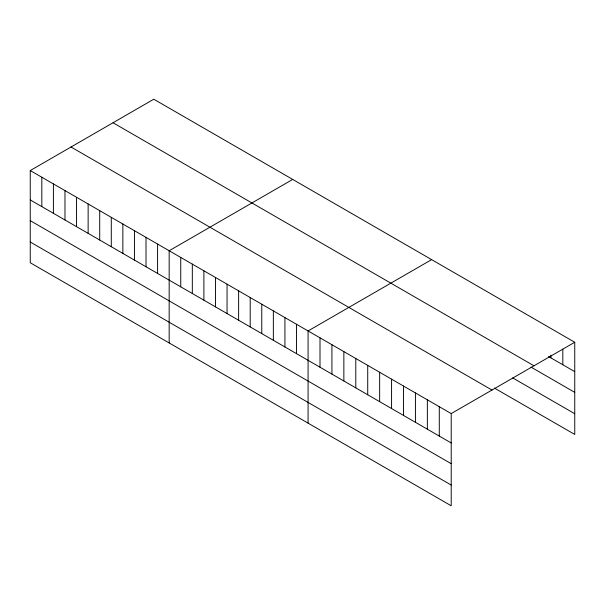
<?xml version="1.0" encoding="UTF-8"?>
<svg xmlns="http://www.w3.org/2000/svg" width="605" height="605" viewBox="0 0 605 605"><rect width="100%" height="100%" fill="white"/><g stroke="black" fill="none" stroke-linecap="round" stroke-linejoin="round"><path stroke-width="0.91" d="M30.25 170.549L451.209 413.586L451.209 505.78L30.25 262.744L30.25 170.549L153.791 99.22L574.75 342.256L574.75 434.45L494.444 388.085M292.707 179.42L169.166 250.75L169.166 342.944M431.622 259.621L308.081 330.95L308.081 423.145M451.209 413.586L574.75 342.256M548.508 356.489L574.75 371.636M113.022 122.754L533.981 365.791M531.016 367.122L574.75 392.365M512.73 377.921L574.75 413.722M71.019 147.007L491.978 390.043M30.25 199.93L451.209 442.966M30.25 220.659L451.209 463.695M30.25 242.015L451.209 485.051M562.824 349.145L562.824 364.755M550.898 355.112L550.898 357.865M439.283 406.696L439.283 436.076M427.349 399.814L427.349 429.195M415.423 392.925L415.423 422.305M403.497 386.043L403.497 415.423M391.571 379.154L391.571 408.534M379.645 372.264L379.645 401.652M367.719 365.382L367.719 394.762M355.793 358.493L355.793 387.881M343.859 351.611L343.859 380.991M331.933 344.721L331.933 374.102M320.007 337.84L320.007 367.22M296.503 324.265L296.503 353.653M284.932 317.587L284.932 346.967M273.354 310.902L273.354 340.282M261.776 304.217L261.776 333.597M250.198 297.531L250.198 326.912M238.627 290.846L238.627 320.234M227.049 284.168L227.049 313.549M215.471 277.483L215.471 306.864M203.893 270.798L203.893 300.178M192.322 264.113L192.322 293.501M180.744 257.435L180.744 286.815M157.587 244.065L157.587 273.445M146.017 237.379L146.017 266.767M134.439 230.702L134.439 260.082M122.86 224.016L122.86 253.397M111.282 217.331L111.282 246.711M99.712 210.646L99.712 240.026M88.133 203.961L88.133 233.349M76.555 197.283L76.555 226.663M64.977 190.598L64.977 219.978M53.406 183.912L53.406 213.293M41.828 177.227L41.828 206.615"/></g></svg>
